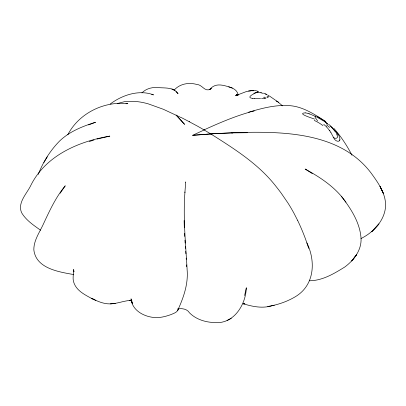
<?xml version="1.0" encoding="UTF-8"?>
<svg xmlns="http://www.w3.org/2000/svg" width="406" height="406" viewBox="0 0 406 406"><rect width="100%" height="100%" fill="white"/><g stroke="black" fill="none" stroke-linecap="round" stroke-linejoin="round"><path stroke-width="0.61" d="M185.679 182.177L185.704 181.918L184.928 192.337L184.948 192.028C183.035 217.733 185.613 243.407 187.1 269.046L187.11 269.579C188.414 284.048 183.512 297.669 177.645 310.504L177.716 310.179M339.944 139.862C340.096 134.046 334.102 130.554 330.804 126.505M178.528 308.261C178.178 312.148 173.92 313.275 170.926 314.604C165.871 316.416 160.578 317.832 155.163 317.593C144.455 316.934 132.143 310.727 131.011 298.836L132.407 303.521L131.595 300.805L130.991 300.161L131.706 300.851L130.859 300.42L131.94 300.77L129.59 300.445L131.153 300.349C123.135 300.709 115.558 304.561 107.428 303.779C101.317 303.201 95.76 300.43 90.325 297.771C84.118 294.391 77.018 290.554 74.242 283.662C72.05 279.181 73.714 274.151 73.689 269.452L73.892 271.873L73.486 270.695L73.922 271.639M38.255 174.392C43.056 162.019 50.354 150.337 59.738 140.892C69.675 131.422 82.651 126.261 95.557 122.252L88.604 124.916M244.61 295.553L246.32 287.763C245.808 304.926 233.521 324.617 214.211 322.526C205.243 322.247 196.068 319.355 189.582 312.93C187.125 308.829 181.863 308.134 177.589 308.946M67.807 134.746C78.886 113.299 104.093 100.886 127.854 103.672L125.982 103.738M43.878 162.552L47.289 156.812M60.134 193.256L65.254 185.791C55.536 197.468 49.309 211.399 42.919 225.036C39.184 232.927 33.718 240.738 33.84 249.817C35.906 268.523 58.951 271.934 73.714 274.557M339.639 140.654C338.193 142.1 335.711 140.765 334.656 139.405A5.577 2.05 70.9 0 1 334.087 138.532L330.931 132.584M268.503 96.948L267.184 97.709M236.459 94.37L237.251 95.187M141.912 92.918C145.83 88.838 151.671 87.138 157.224 87.523C164.339 88.29 173.469 86.757 178.067 93.659L176.001 91.695M174.072 90.208C179.685 83.753 188.957 82.149 196.89 84.489C202.132 84.478 204.903 92.401 210.298 89.097L209.892 89.32C215.028 83.113 221.833 84.702 228.71 86.823C232.948 87.853 237.408 90.223 238.18 94.943M110.214 104.022C122.12 95.08 139.014 89.356 153.549 94.872L151.707 94.583M209.892 89.32L211.399 88.442L210.932 88.706M360.99 238.545C373.383 232.435 384.431 220.844 385.578 206.552C386.147 193.885 378.235 182.893 371.155 173.123C340.071 131.914 282.723 131.27 236.018 132.61L214.982 133.615L192.622 135.31L204.167 129.956M231.329 318.34L227.096 320.486M257.846 92.035C255.47 92.893 244.742 97.582 252.74 98.425M89.33 141.547L94.03 139.958M117.212 103.576L124.525 101.662L133.879 101.327A126.834 72.938 60.2 0 1 148.271 103.86L163.324 109.27L179.548 116.852A12.622 7.257 60.2 0 0 180 117.08A24.477 14.073 60.2 0 0 181.071 117.537L181.523 117.72A15.377 8.841 60.2 0 1 182.045 117.938L189.186 121.678M253.831 93.243L254.1 93.147M250.03 112.036C234.171 116.547 218.986 123.079 204.005 129.895L204.081 129.925M96.983 139.07L109.853 136.106C78.825 141.329 45.751 155.478 30.963 185.111C26.999 193.571 17.26 202.574 21.579 212.663C26.02 220.24 33.581 225.244 40.595 230.212M254.648 92.969L255.217 92.807M248.639 112.208C261.378 108.443 274.537 104.865 287.935 105.575C301.876 105.9 313.919 114 325.242 121.221M243.016 303.871L244.97 303.8L243.275 303.749C252.613 306.652 262.586 308.692 272.228 305.662C280.272 303.921 288.098 301.013 295.187 296.811C314.493 285.459 315.969 261.611 306.911 242.879M248.604 90.934L253.603 90.467L246.701 91.426L235.47 95.725L238.276 94.908L236.83 95.09M252.446 111.386L254.273 110.919M255.506 92.73L258.226 92.314L261.362 92.527M250.624 111.853L252.968 111.295M269.823 306.16L267.838 306.581L274.304 305.216M252.542 90.832L255.47 90.574L257.714 91.218M266.133 97.932L264.61 98.135M110.346 303.886L115.355 303.368M260.55 98.521L254.222 98.612M192.622 135.31L213.267 133.741L232.623 132.869L231.679 132.894L247.381 132.711M309.413 280.769C322.481 280.688 334.052 273.654 344.816 266.986C353.793 260.327 361.604 250.223 361.056 238.5C360.046 222.711 350.957 208.699 341.527 196.479C331.585 184.766 318.492 176.331 305.124 169.028L312.326 173.616M305.226 112.858C296.278 113.406 312.767 118.313 314.604 119.141M315.721 116.014C313.442 116.365 317.147 119.755 317.568 120.937M308.093 113.436L307.479 113.274A14.22 4.283 28.2 0 0 305.246 112.878M276.237 101.089L277.186 101.515M263.651 93.126L266.402 94.253M309.616 113.908L316.269 116.766L323.557 120.922M232.394 88.117L228.71 86.823M95.867 300.415L91.736 298.43L94.537 299.78M210.648 133.909L210.582 133.873A5.826 3.349 60.2 0 1 210.415 133.777L210.156 133.62A4.03 2.314 60.2 0 1 209.973 133.503L209.866 133.422A2.761 1.588 60.2 0 0 209.76 133.346M317.299 116.613L318.197 117.07M174.849 90.376L171.905 88.929M210.765 133.909C234.561 148.972 258.962 164.252 276.379 186.892A125.292 72.05 60.2 0 1 281.165 193.119L287.91 202.939A95.136 54.708 60.2 0 1 293.893 213.12L297.547 220.265M204.274 130.011L209.714 133.315M318.624 117.304L321.202 118.836M203.883 129.834L200.569 127.86A9.983 5.74 60.2 0 0 200.077 127.601L199.93 127.535A7.151 4.111 60.2 0 1 199.696 127.418L199.224 127.154A2.558 1.472 60.2 0 1 198.996 127.012A2.157 1.238 60.2 0 0 198.844 126.905L196.555 125.611A2.472 1.421 60.2 0 0 196.438 125.555L196.408 125.545A6.095 3.507 60.2 0 1 196.123 125.408A12.2 7.014 60.2 0 1 195.981 125.337L195.768 125.226A8.719 5.014 60.2 0 1 195.357 124.987L189.506 121.876A3.842 2.208 60.2 0 1 189.348 121.79L189.313 121.764M269.31 95.923L278.313 102.16M321.897 119.283L326.114 122.242M267.767 95.004L268.782 96.085M325.13 121.973L327.576 123.749M278.212 102.185L282.52 105.859M323.76 124.373L326.343 126.626M328.738 124.343L330.768 126.164M333.808 128.326C340.969 136.411 347.013 145.622 351.966 155.214M176.123 115.06L184.588 124.348L176.26 115.213M332.296 127.743L335.001 131.488M341.527 196.479L345.948 202.178M329.489 130.321L329.88 130.894M236.794 94.705L237.068 95.202M336.721 134.589C339.32 137.487 336.087 139.583 333.499 137.548A5.004 1.614 43.9 0 1 333.153 137.36M308.205 246.924L305.789 239.784A133.32 76.668 60.2 0 0 297.573 220.255M308.357 247.432L308.646 248.447M185.38 246.594L185.512 248.381M185.73 251.365L185.907 253.786M184.943 240.179L185.141 243.098M184.552 233.308L184.73 236.434M186.212 258.094L186.273 259.322M186.547 264.869L186.643 266.717M184.324 227.791L184.126 220.519M189.181 121.556A1.081 0.619 60.2 0 1 189.318 121.643M277.095 101.414A13.231 1.558 45.1 0 1 278.105 102.058M258.186 91.254A12.175 1.827 4.5 0 1 257.825 91.695M258.125 91.731A12.901 1.786 10.7 0 1 257.977 92.06M254.257 98.643A8.46 2.573 15.1 0 1 252.765 98.46M265.478 98.156A48.537 2.847 -0.3 0 1 261.565 98.556M264.961 97.181A27.755 3.821 8.9 0 1 263.54 97.273M268.31 96.09A50.43 6.313 -1.5 0 1 266.96 96.932M265.397 94.019A18.691 1.781 16.9 0 1 266.996 94.806M260.814 92.822A16.631 5.689 -5.1 0 1 263.073 93.355M236.612 94.902A8.501 0.898 76.1 0 1 236.703 94.354M314.224 120.425A43.153 37.936 62.6 0 1 322.993 125.642M326.277 126.702A26.512 24.543 78.7 0 1 329.398 130.387M329.85 130.915A29.034 27.75 87.9 0 1 330.895 132.605M339.847 139.73A8.607 3.111 63.7 0 1 339.589 140.572M326.49 124.865A41.539 34.657 17 0 1 329.647 127.454M323.643 120.836A32.475 16.824 28 0 1 325.231 121.891M308.154 113.507A12.682 3.618 27.5 0 1 309.666 113.979M325.561 122.526A22.249 6.922 33.8 0 1 328.028 124.464M330.687 126.144A11.586 2.781 36 0 1 332.209 127.712M335.513 131.635A77.637 27.232 27.3 0 1 336.107 132.681M336.28 132.772A78.931 25.806 30.1 0 1 337.335 134.828M356.737 254.471L351.804 260.916L356.737 254.471M378.869 224.016L371.698 231.714L378.869 224.016M380.732 187.887L379.991 186.354L383.284 193.251L380.732 187.887"/></g></svg>
